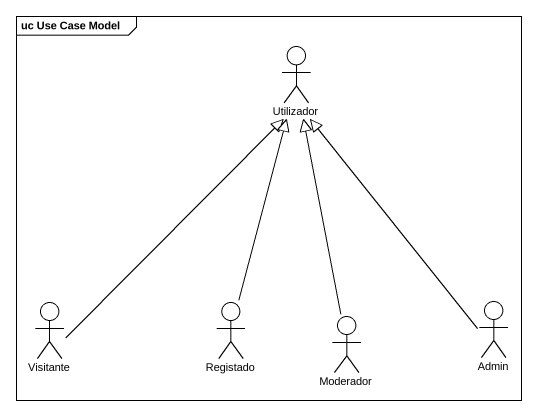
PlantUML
@startuml
mainframe uc Use Case Model
actor Utilizador
actor Visitante
actor Registado
actor Moderador
actor Admin
Visitante -up-|> Utilizador
Registado -up-|> Utilizador
Moderador -up-|> Utilizador
Admin -up-|> Utilizador
@enduml
